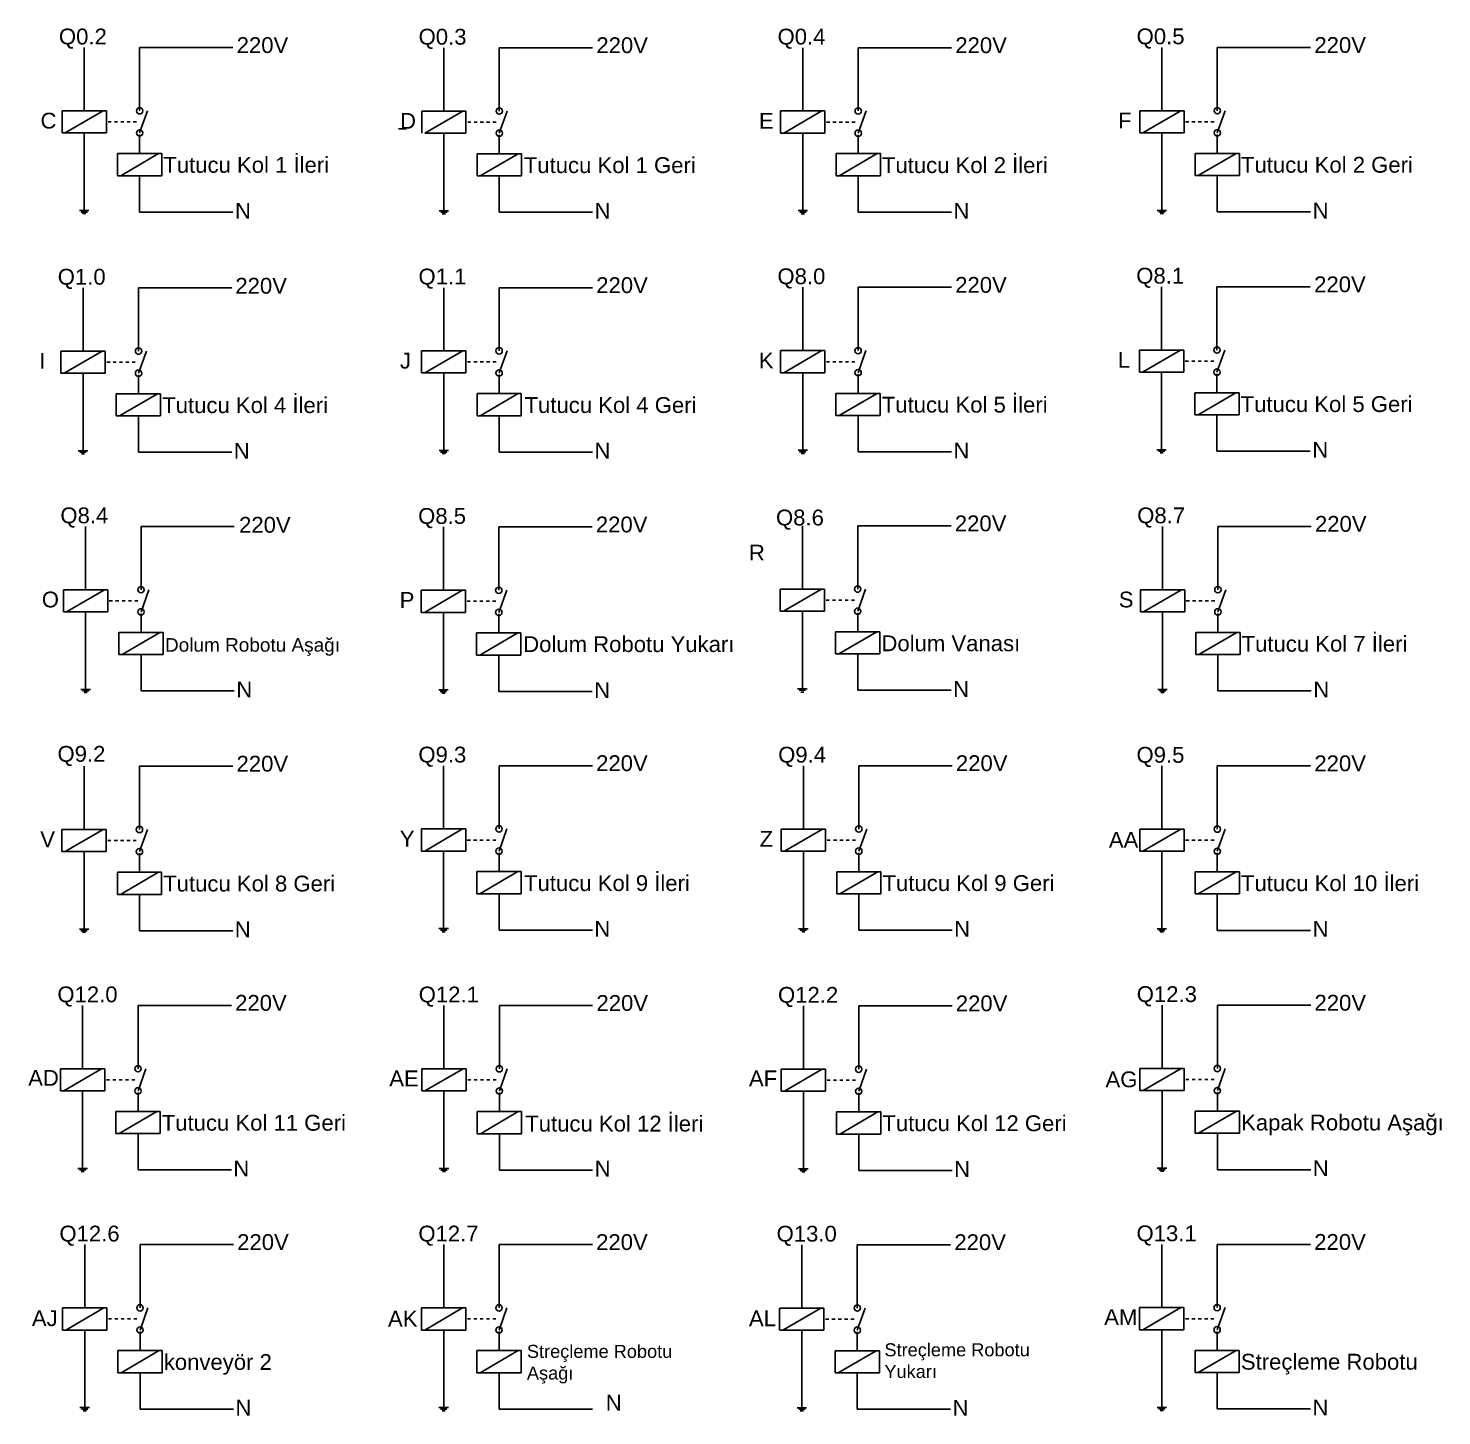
# Model space of a CAD drawing. Header units: centimetres. Extents: x 1520 to 4009, y 956 to 2116.
# Drawn here: x 2828 to 4009, y 956 to 2116 of the extents above; entities that cross this region are included whole.
import ezdxf

# ---------------------------------------------------------------- set-up
doc = ezdxf.new("R2010")
doc.units = ezdxf.units.CM
doc.styles.get("Standard").update_dxf_attribs({"font": 'arial.ttf'})

msp = doc.modelspace()

# ---------------------------------------------------------------- linework, layer by layer
for p, q in [((2874.7, 2099.4), (2874.7, 2046.6)), ((2920.9, 2046.6), (2920.9, 2099.4)), ((2920.9, 2099.4), (2998.9, 2099.4)), ((3175.1, 2099.3), (3175.1, 2046.4)), ((3221.4, 2046.4), (3221.4, 2099.3)), ((3221.4, 2099.3), (3299.4, 2099.3)), ((3475, 2099.3), (3475, 2046.5)), ((3521.3, 2046.5), (3521.3, 2099.3)), ((3521.3, 2099.3), (3599.3, 2099.3)), ((3775, 2099.5), (3775, 2046.7)), ((3821.3, 2046.7), (3821.3, 2099.5)), ((3821.3, 2099.5), (3899.3, 2099.5)), ((2856.2, 2028.1), (2856.2, 2046.6)), ((2856.2, 2046.6), (2874.7, 2046.6)), ((2890.5, 2046.6), (2858.8, 2028.1)), ((2874.7, 2046.6), (2893.2, 2046.6)), ((2874.7, 2046.6), (2890.5, 2046.6)), ((2893.2, 2046.6), (2893.2, 2028.1)), ((2920.9, 2028.1), (2927.5, 2046.6)), ((3156.6, 2027.9), (3156.6, 2046.4)), ((3156.6, 2046.4), (3175.1, 2046.4)), ((3191, 2046.4), (3159.3, 2027.9)), ((3175.1, 2046.4), (3193.6, 2046.4)), ((3175.1, 2046.4), (3191, 2046.4)), ((3193.6, 2046.4), (3193.6, 2027.9)), ((3221.4, 2027.9), (3228, 2046.4)), ((3456.5, 2027.9), (3456.5, 2046.5)), ((3456.5, 2046.5), (3475, 2046.5)), ((3490.9, 2046.5), (3459.2, 2027.9)), ((3475, 2046.5), (3493.5, 2046.5)), ((3475, 2046.5), (3490.9, 2046.5)), ((3493.5, 2046.5), (3493.5, 2027.9)), ((3521.3, 2027.9), (3527.9, 2046.5)), ((3756.5, 2028.2), (3756.5, 2046.7)), ((3756.5, 2046.7), (3775, 2046.7)), ((3790.9, 2046.7), (3759.2, 2028.2)), ((3775, 2046.7), (3793.5, 2046.7)), ((3775, 2046.7), (3790.9, 2046.7)), ((3793.5, 2046.7), (3793.5, 2028.2)), ((3821.3, 2028.2), (3827.9, 2046.7)), ((2894.5, 2037.3), (2897.1, 2037.3)), ((2899.8, 2037.3), (2902.4, 2037.3)), ((2905.1, 2037.3), (2907.7, 2037.3)), ((2910.4, 2037.3), (2913, 2037.3)), ((2915.6, 2037.3), (2918.3, 2037.3)), ((3142.5, 2031.6), (3137.2, 2031.6)), ((3143.8, 2031.6), (3142.5, 2031.6)), ((3195, 2037.1), (3197.6, 2037.1)), ((3200.3, 2037.1), (3202.9, 2037.1)), ((3205.5, 2037.1), (3208.2, 2037.1)), ((3210.8, 2037.1), (3213.5, 2037.1)), ((3216.1, 2037.1), (3218.8, 2037.1)), ((3494.9, 2037.2), (3497.5, 2037.2)), ((3500.1, 2037.2), (3502.8, 2037.2)), ((3505.4, 2037.2), (3508.1, 2037.2)), ((3510.7, 2037.2), (3513.4, 2037.2)), ((3516, 2037.2), (3518.7, 2037.2)), ((3794.8, 2037.4), (3797.5, 2037.4)), ((3800.1, 2037.4), (3802.8, 2037.4)), ((3805.4, 2037.4), (3808.1, 2037.4)), ((3810.7, 2037.4), (3813.4, 2037.4)), ((3816, 2037.4), (3818.6, 2037.4)), ((2861.5, 2028.1), (2856.2, 2028.1)), ((2858.8, 2028.1), (2874.7, 2028.1)), ((2862.8, 2028.1), (2861.5, 2028.1)), ((2893.2, 2028.1), (2862.8, 2028.1)), ((2874.7, 2028.1), (2874.7, 1963.3)), ((2920.9, 2026.7), (2920.9, 2010.9)), ((3159.3, 2027.9), (3175.1, 2027.9)), ((3193.6, 2027.9), (3163.2, 2027.9)), ((3175.1, 2027.9), (3175.1, 1963.1)), ((3221.4, 2026.6), (3221.4, 2010.7)), ((3461.8, 2027.9), (3456.5, 2027.9)), ((3459.2, 2027.9), (3475, 2027.9)), ((3463.1, 2027.9), (3461.8, 2027.9)), ((3493.5, 2027.9), (3463.1, 2027.9)), ((3475, 2027.9), (3475, 1963.2)), ((3521.3, 2026.6), (3521.3, 2010.8)), ((3761.8, 2028.2), (3756.5, 2028.2)), ((3759.2, 2028.2), (3775, 2028.2)), ((3763.1, 2028.2), (3761.8, 2028.2)), ((3793.5, 2028.2), (3763.1, 2028.2)), ((3775, 2028.2), (3775, 1963.4)), ((3821.3, 2026.8), (3821.3, 2011)), ((2902.4, 1992.4), (2902.4, 2010.9)), ((2902.4, 2010.9), (2920.9, 2010.9)), ((2936.8, 2010.9), (2905.1, 1992.4)), ((2920.9, 2010.9), (2939.4, 2010.9)), ((2920.9, 2010.9), (2936.8, 2010.9)), ((2939.4, 2010.9), (2939.4, 1992.4)), ((3202.9, 1992.2), (3202.9, 2010.7)), ((3202.9, 2010.7), (3221.4, 2010.7)), ((3237.3, 2010.7), (3205.5, 1992.2)), ((3221.4, 2010.7), (3239.9, 2010.7)), ((3221.4, 2010.7), (3237.3, 2010.7)), ((3239.9, 2010.7), (3239.9, 1992.2)), ((3502.8, 1992.3), (3502.8, 2010.8)), ((3502.8, 2010.8), (3521.3, 2010.8)), ((3537.2, 2010.8), (3505.4, 1992.3)), ((3521.3, 2010.8), (3539.8, 2010.8)), ((3521.3, 2010.8), (3537.2, 2010.8)), ((3539.8, 2010.8), (3539.8, 1992.3)), ((3802.8, 1992.5), (3802.8, 2011)), ((3802.8, 2011), (3821.3, 2011)), ((3837.1, 2011), (3805.4, 1992.5)), ((3821.3, 2011), (3839.8, 2011)), ((3821.3, 2011), (3837.1, 2011)), ((3839.8, 2011), (3839.8, 1992.5)), ((2907.7, 1992.4), (2902.4, 1992.4)), ((2905.1, 1992.4), (2920.9, 1992.4)), ((2909, 1992.4), (2907.7, 1992.4)), ((2939.4, 1992.4), (2909, 1992.4)), ((2920.9, 1992.4), (2920.9, 1962)), ((3208.2, 1992.2), (3202.9, 1992.2)), ((3205.5, 1992.2), (3221.4, 1992.2)), ((3209.5, 1992.2), (3208.2, 1992.2)), ((3239.9, 1992.2), (3209.5, 1992.2)), ((3221.4, 1992.2), (3221.4, 1961.8)), ((3508.1, 1992.3), (3502.8, 1992.3)), ((3505.4, 1992.3), (3521.3, 1992.3)), ((3509.4, 1992.3), (3508.1, 1992.3)), ((3539.8, 1992.3), (3509.4, 1992.3)), ((3521.3, 1992.3), (3521.3, 1961.9)), ((3808.1, 1992.5), (3802.8, 1992.5)), ((3805.4, 1992.5), (3821.3, 1992.5)), ((3809.4, 1992.5), (3808.1, 1992.5)), ((3839.8, 1992.5), (3809.4, 1992.5)), ((3821.3, 1992.5), (3821.3, 1962.1)), ((2870.7, 1963.3), (2878.6, 1963.3)), ((2872, 1962), (2877.3, 1962)), ((2873.3, 1960.7), (2876, 1960.7)), ((2920.9, 1962), (2998.9, 1962)), ((3171.2, 1963.1), (3179.1, 1963.1)), ((3172.5, 1961.8), (3177.8, 1961.8)), ((3173.8, 1960.5), (3176.5, 1960.5)), ((3221.4, 1961.8), (3299.4, 1961.8)), ((3471.1, 1963.2), (3479, 1963.2)), ((3472.4, 1961.9), (3477.7, 1961.9)), ((3473.7, 1960.5), (3476.4, 1960.5)), ((3521.3, 1961.9), (3599.3, 1961.9)), ((3771.1, 1963.4), (3779, 1963.4)), ((3772.4, 1962.1), (3777.7, 1962.1)), ((3773.7, 1960.8), (3776.3, 1960.8)), ((3821.3, 1962.1), (3899.3, 1962.1)), ((2873.7, 1898.7), (2873.7, 1845.8)), ((2920, 1845.8), (2920, 1898.7)), ((2920, 1898.7), (2997.9, 1898.7)), ((3175, 1898.8), (3175, 1846)), ((3221.3, 1846), (3221.3, 1898.8)), ((3221.3, 1898.8), (3299.3, 1898.8)), ((3474.9, 1899.1), (3474.9, 1846.2)), ((3521.2, 1846.2), (3521.2, 1899.1)), ((3521.2, 1899.1), (3599.2, 1899.1)), ((3774.8, 1899.5), (3774.8, 1846.7)), ((3821, 1846.7), (3821, 1899.5)), ((3821, 1899.5), (3899, 1899.5)), ((2855.2, 1827.3), (2855.2, 1845.8)), ((2855.2, 1845.8), (2873.7, 1845.8)), ((2889.6, 1845.8), (2857.8, 1827.3)), ((2873.7, 1845.8), (2892.2, 1845.8)), ((2873.7, 1845.8), (2889.6, 1845.8)), ((2892.2, 1845.8), (2892.2, 1827.3)), ((2920, 1827.3), (2926.6, 1845.8)), ((3156.5, 1827.5), (3156.5, 1846)), ((3156.5, 1846), (3175, 1846)), ((3190.9, 1846), (3159.2, 1827.5)), ((3175, 1846), (3193.5, 1846)), ((3175, 1846), (3190.9, 1846)), ((3193.5, 1846), (3193.5, 1827.5)), ((3221.3, 1827.5), (3227.9, 1846)), ((3456.4, 1827.7), (3456.4, 1846.2)), ((3456.4, 1846.2), (3474.9, 1846.2)), ((3490.8, 1846.2), (3459.1, 1827.7)), ((3474.9, 1846.2), (3493.4, 1846.2)), ((3474.9, 1846.2), (3490.8, 1846.2)), ((3493.4, 1846.2), (3493.4, 1827.7)), ((3521.2, 1827.7), (3527.8, 1846.2)), ((3756.3, 1828.2), (3756.3, 1846.7)), ((3756.3, 1846.7), (3774.8, 1846.7)), ((3790.6, 1846.7), (3758.9, 1828.2)), ((3774.8, 1846.7), (3793.3, 1846.7)), ((3774.8, 1846.7), (3790.6, 1846.7)), ((3793.3, 1846.7), (3793.3, 1828.2)), ((3821, 1828.2), (3827.6, 1846.7)), ((2893.5, 1836.5), (2896.2, 1836.5)), ((2898.8, 1836.5), (2901.4, 1836.5)), ((2904.1, 1836.5), (2906.7, 1836.5)), ((2909.4, 1836.5), (2912, 1836.5)), ((2914.7, 1836.5), (2917.3, 1836.5)), ((3194.9, 1836.7), (3197.5, 1836.7)), ((3200.2, 1836.7), (3202.8, 1836.7)), ((3205.4, 1836.7), (3208.1, 1836.7)), ((3210.7, 1836.7), (3213.4, 1836.7)), ((3216, 1836.7), (3218.7, 1836.7)), ((3494.8, 1836.9), (3497.4, 1836.9)), ((3500, 1836.9), (3502.7, 1836.9)), ((3505.3, 1836.9), (3508, 1836.9)), ((3510.6, 1836.9), (3513.3, 1836.9)), ((3515.9, 1836.9), (3518.5, 1836.9)), ((3794.6, 1837.4), (3797.2, 1837.4)), ((3799.9, 1837.4), (3802.5, 1837.4)), ((3805.2, 1837.4), (3807.8, 1837.4)), ((3810.5, 1837.4), (3813.1, 1837.4)), ((3815.8, 1837.4), (3818.4, 1837.4)), ((2860.5, 1827.3), (2855.2, 1827.3)), ((2857.8, 1827.3), (2873.7, 1827.3)), ((2861.8, 1827.3), (2860.5, 1827.3)), ((2892.2, 1827.3), (2861.8, 1827.3)), ((2873.7, 1827.3), (2873.7, 1762.5)), ((2920, 1826), (2920, 1810.1)), ((3161.8, 1827.5), (3156.5, 1827.5)), ((3159.2, 1827.5), (3175, 1827.5)), ((3163.1, 1827.5), (3161.8, 1827.5)), ((3193.5, 1827.5), (3163.1, 1827.5)), ((3175, 1827.5), (3175, 1762.7)), ((3221.3, 1826.2), (3221.3, 1810.3)), ((3461.7, 1827.7), (3456.4, 1827.7)), ((3459.1, 1827.7), (3474.9, 1827.7)), ((3463, 1827.7), (3461.7, 1827.7)), ((3493.4, 1827.7), (3463, 1827.7)), ((3474.9, 1827.7), (3474.9, 1762.9)), ((3521.2, 1826.4), (3521.2, 1810.5)), ((3761.6, 1828.2), (3756.3, 1828.2)), ((3758.9, 1828.2), (3774.8, 1828.2)), ((3762.9, 1828.2), (3761.6, 1828.2)), ((3793.3, 1828.2), (3762.9, 1828.2)), ((3774.8, 1828.2), (3774.8, 1763.4)), ((3821, 1826.9), (3821, 1811)), ((2901.4, 1791.6), (2901.4, 1810.1)), ((2901.4, 1810.1), (2920, 1810.1)), ((2935.8, 1810.1), (2904.1, 1791.6)), ((2920, 1810.1), (2938.5, 1810.1)), ((2920, 1810.1), (2935.8, 1810.1)), ((2938.5, 1810.1), (2938.5, 1791.6)), ((3202.8, 1791.8), (3202.8, 1810.3)), ((3202.8, 1810.3), (3221.3, 1810.3)), ((3237.2, 1810.3), (3205.4, 1791.8)), ((3221.3, 1810.3), (3239.8, 1810.3)), ((3221.3, 1810.3), (3237.2, 1810.3)), ((3239.8, 1810.3), (3239.8, 1791.8)), ((3502.7, 1792), (3502.7, 1810.5)), ((3502.7, 1810.5), (3521.2, 1810.5)), ((3537.1, 1810.5), (3505.3, 1792)), ((3521.2, 1810.5), (3539.7, 1810.5)), ((3521.2, 1810.5), (3537.1, 1810.5)), ((3539.7, 1810.5), (3539.7, 1792)), ((3802.5, 1792.5), (3802.5, 1811)), ((3802.5, 1811), (3821, 1811)), ((3836.9, 1811), (3805.2, 1792.5)), ((3821, 1811), (3839.5, 1811)), ((3821, 1811), (3836.9, 1811)), ((3839.5, 1811), (3839.5, 1792.5)), ((2906.7, 1791.6), (2901.4, 1791.6)), ((2904.1, 1791.6), (2920, 1791.6)), ((2908.1, 1791.6), (2906.7, 1791.6)), ((2938.5, 1791.6), (2908.1, 1791.6)), ((2920, 1791.6), (2920, 1761.2)), ((3208.1, 1791.8), (3202.8, 1791.8)), ((3205.4, 1791.8), (3221.3, 1791.8)), ((3209.4, 1791.8), (3208.1, 1791.8)), ((3239.8, 1791.8), (3209.4, 1791.8)), ((3221.3, 1791.8), (3221.3, 1761.4)), ((3508, 1792), (3502.7, 1792)), ((3505.3, 1792), (3521.2, 1792)), ((3509.3, 1792), (3508, 1792)), ((3539.7, 1792), (3509.3, 1792)), ((3521.2, 1792), (3521.2, 1761.6)), ((3807.8, 1792.5), (3802.5, 1792.5)), ((3805.2, 1792.5), (3821, 1792.5)), ((3809.1, 1792.5), (3807.8, 1792.5)), ((3839.5, 1792.5), (3809.1, 1792.5)), ((3821, 1792.5), (3821, 1762.1)), ((2869.7, 1762.5), (2877.7, 1762.5)), ((2871.1, 1761.2), (2876.3, 1761.2)), ((2872.4, 1759.9), (2875, 1759.9)), ((2920, 1761.2), (2997.9, 1761.2)), ((3171.1, 1762.7), (3179, 1762.7)), ((3172.4, 1761.4), (3177.7, 1761.4)), ((3173.7, 1760.1), (3176.4, 1760.1)), ((3221.3, 1761.4), (3299.3, 1761.4)), ((3471, 1762.9), (3478.9, 1762.9)), ((3472.3, 1761.6), (3477.6, 1761.6)), ((3473.6, 1760.3), (3476.3, 1760.3)), ((3521.2, 1761.6), (3599.2, 1761.6)), ((3770.8, 1763.4), (3778.7, 1763.4)), ((3772.1, 1762.1), (3777.4, 1762.1)), ((3773.5, 1760.8), (3776.1, 1760.8)), ((3821, 1762.1), (3899, 1762.1)), ((2875.8, 1699.3), (2875.8, 1646.4)), ((2922.1, 1646.4), (2922.1, 1699.3)), ((2922.1, 1699.3), (3000, 1699.3)), ((3174.8, 1698.8), (3174.8, 1645.9)), ((3221, 1645.9), (3221, 1698.8)), ((3221, 1698.8), (3299, 1698.8)), ((3474.7, 1699.7), (3474.7, 1646.9)), ((3520.9, 1646.9), (3520.9, 1699.7)), ((3520.9, 1699.7), (3598.9, 1699.7)), ((3775.6, 1699.3), (3775.6, 1646.4)), ((3821.8, 1646.4), (3821.8, 1699.3)), ((3821.8, 1699.3), (3899.8, 1699.3)), ((2857.3, 1627.9), (2857.3, 1646.4)), ((2857.3, 1646.4), (2875.8, 1646.4)), ((2891.7, 1646.4), (2859.9, 1627.9)), ((2875.8, 1646.4), (2894.3, 1646.4)), ((2875.8, 1646.4), (2891.7, 1646.4)), ((2894.3, 1646.4), (2894.3, 1627.9)), ((2922.1, 1627.9), (2928.7, 1646.4)), ((3156.2, 1627.4), (3156.2, 1645.9)), ((3156.2, 1645.9), (3174.8, 1645.9)), ((3190.6, 1645.9), (3158.9, 1627.4)), ((3174.8, 1645.9), (3193.3, 1645.9)), ((3174.8, 1645.9), (3190.6, 1645.9)), ((3193.3, 1645.9), (3193.3, 1627.4)), ((3221, 1627.4), (3227.6, 1645.9)), ((3456.1, 1628.4), (3456.1, 1646.9)), ((3456.1, 1646.9), (3474.7, 1646.9)), ((3490.5, 1646.9), (3458.8, 1628.4)), ((3474.7, 1646.9), (3493.2, 1646.9)), ((3474.7, 1646.9), (3490.5, 1646.9)), ((3493.2, 1646.9), (3493.2, 1628.4)), ((3520.9, 1628.4), (3527.5, 1646.9)), ((3757.1, 1627.9), (3757.1, 1646.4)), ((3757.1, 1646.4), (3775.6, 1646.4)), ((3791.4, 1646.4), (3759.7, 1627.9)), ((3775.6, 1646.4), (3794.1, 1646.4)), ((3775.6, 1646.4), (3791.4, 1646.4)), ((3794.1, 1646.4), (3794.1, 1627.9)), ((3821.8, 1627.9), (3828.4, 1646.4)), ((2895.6, 1637.2), (2898.3, 1637.2)), ((2900.9, 1637.2), (2903.6, 1637.2)), ((2906.2, 1637.2), (2908.8, 1637.2)), ((2911.5, 1637.2), (2914.1, 1637.2)), ((2916.8, 1637.2), (2919.4, 1637.2)), ((3194.6, 1636.7), (3197.2, 1636.7)), ((3199.9, 1636.7), (3202.5, 1636.7)), ((3205.1, 1636.7), (3207.8, 1636.7)), ((3210.4, 1636.7), (3213.1, 1636.7)), ((3215.7, 1636.7), (3218.4, 1636.7)), ((3494.5, 1637.6), (3497.1, 1637.6)), ((3499.8, 1637.6), (3502.4, 1637.6)), ((3505.1, 1637.6), (3507.7, 1637.6)), ((3510.3, 1637.6), (3513, 1637.6)), ((3515.6, 1637.6), (3518.3, 1637.6)), ((3795.4, 1637.2), (3798, 1637.2)), ((3800.7, 1637.2), (3803.3, 1637.2)), ((3806, 1637.2), (3808.6, 1637.2)), ((3811.2, 1637.2), (3813.9, 1637.2)), ((3816.5, 1637.2), (3819.2, 1637.2)), ((2862.6, 1627.9), (2857.3, 1627.9)), ((2859.9, 1627.9), (2875.8, 1627.9)), ((2863.9, 1627.9), (2862.6, 1627.9)), ((2894.3, 1627.9), (2863.9, 1627.9)), ((2875.8, 1627.9), (2875.8, 1563.1)), ((2922.1, 1626.6), (2922.1, 1610.7)), ((3161.5, 1627.4), (3156.2, 1627.4)), ((3158.9, 1627.4), (3174.8, 1627.4)), ((3162.9, 1627.4), (3161.5, 1627.4)), ((3193.3, 1627.4), (3162.9, 1627.4)), ((3174.8, 1627.4), (3174.8, 1562.7)), ((3221, 1626.1), (3221, 1610.3)), ((3461.4, 1628.4), (3456.1, 1628.4)), ((3458.8, 1628.4), (3474.7, 1628.4)), ((3462.8, 1628.4), (3461.4, 1628.4)), ((3493.2, 1628.4), (3462.8, 1628.4)), ((3474.7, 1628.4), (3474.7, 1563.6)), ((3520.9, 1627), (3520.9, 1611.2)), ((3762.3, 1627.9), (3757.1, 1627.9)), ((3759.7, 1627.9), (3775.6, 1627.9)), ((3763.7, 1627.9), (3762.3, 1627.9)), ((3794.1, 1627.9), (3763.7, 1627.9)), ((3775.6, 1627.9), (3775.6, 1563.1)), ((3821.8, 1626.6), (3821.8, 1610.7)), ((2903.6, 1592.2), (2903.6, 1610.7)), ((2903.6, 1610.7), (2922.1, 1610.7)), ((2937.9, 1610.7), (2906.2, 1592.2)), ((2922.1, 1610.7), (2940.6, 1610.7)), ((2922.1, 1610.7), (2937.9, 1610.7)), ((2940.6, 1610.7), (2940.6, 1592.2)), ((3202.5, 1591.8), (3202.5, 1610.3)), ((3202.5, 1610.3), (3221, 1610.3)), ((3236.9, 1610.3), (3205.1, 1591.8)), ((3221, 1610.3), (3239.5, 1610.3)), ((3221, 1610.3), (3236.9, 1610.3)), ((3239.5, 1610.3), (3239.5, 1591.8)), ((3502.4, 1592.7), (3502.4, 1611.2)), ((3502.4, 1611.2), (3520.9, 1611.2)), ((3536.8, 1611.2), (3505.1, 1592.7)), ((3520.9, 1611.2), (3539.4, 1611.2)), ((3520.9, 1611.2), (3536.8, 1611.2)), ((3539.4, 1611.2), (3539.4, 1592.7)), ((3803.3, 1592.2), (3803.3, 1610.7)), ((3803.3, 1610.7), (3821.8, 1610.7)), ((3837.7, 1610.7), (3806, 1592.2)), ((3821.8, 1610.7), (3840.3, 1610.7)), ((3821.8, 1610.7), (3837.7, 1610.7)), ((3840.3, 1610.7), (3840.3, 1592.2)), ((2908.8, 1592.2), (2903.6, 1592.2)), ((2906.2, 1592.2), (2922.1, 1592.2)), ((2910.2, 1592.2), (2908.8, 1592.2)), ((2940.6, 1592.2), (2910.2, 1592.2)), ((2922.1, 1592.2), (2922.1, 1561.8)), ((3207.8, 1591.8), (3202.5, 1591.8)), ((3205.1, 1591.8), (3221, 1591.8)), ((3209.1, 1591.8), (3207.8, 1591.8)), ((3239.5, 1591.8), (3209.1, 1591.8)), ((3221, 1591.8), (3221, 1561.4)), ((3507.7, 1592.7), (3502.4, 1592.7)), ((3505.1, 1592.7), (3520.9, 1592.7)), ((3509, 1592.7), (3507.7, 1592.7)), ((3539.4, 1592.7), (3509, 1592.7)), ((3520.9, 1592.7), (3520.9, 1562.3)), ((3808.6, 1592.2), (3803.3, 1592.2)), ((3806, 1592.2), (3821.8, 1592.2)), ((3809.9, 1592.2), (3808.6, 1592.2)), ((3840.3, 1592.2), (3809.9, 1592.2)), ((3821.8, 1592.2), (3821.8, 1561.8)), ((2871.8, 1563.1), (2879.8, 1563.1)), ((2873.2, 1561.8), (2878.4, 1561.8)), ((2874.5, 1560.5), (2877.1, 1560.5)), ((2922.1, 1561.8), (3000, 1561.8)), ((3170.8, 1562.7), (3178.7, 1562.7)), ((3172.1, 1561.4), (3177.4, 1561.4)), ((3173.4, 1560), (3176.1, 1560)), ((3221, 1561.4), (3299, 1561.4)), ((3470.7, 1563.6), (3478.6, 1563.6)), ((3472, 1562.3), (3477.3, 1562.3)), ((3473.3, 1560.9), (3476, 1560.9)), ((3520.9, 1562.3), (3598.9, 1562.3)), ((3771.6, 1563.1), (3779.5, 1563.1)), ((3772.9, 1561.8), (3778.2, 1561.8)), ((3774.2, 1560.5), (3776.9, 1560.5)), ((3821.8, 1561.8), (3899.8, 1561.8)), ((2874.5, 1498.9), (2874.5, 1446)), ((2920.8, 1446), (2920.8, 1498.9)), ((2920.8, 1498.9), (2998.8, 1498.9)), ((3174.9, 1499.3), (3174.9, 1446.5)), ((3221.2, 1446.5), (3221.2, 1499.3)), ((3221.2, 1499.3), (3299.2, 1499.3)), ((3475.5, 1499.3), (3475.5, 1446.4)), ((3521.8, 1446.4), (3521.8, 1499.3)), ((3521.8, 1499.3), (3599.8, 1499.3)), ((3775, 1499.2), (3775, 1446.3)), ((3821.3, 1446.3), (3821.3, 1499.2)), ((3821.3, 1499.2), (3899.2, 1499.2)), ((2856, 1427.5), (2856, 1446)), ((2856, 1446), (2874.5, 1446)), ((2890.4, 1446), (2858.7, 1427.5)), ((2874.5, 1446), (2893, 1446)), ((2874.5, 1446), (2890.4, 1446)), ((2893, 1446), (2893, 1427.5)), ((2920.8, 1427.5), (2927.4, 1446)), ((3156.4, 1427.9), (3156.4, 1446.5)), ((3156.4, 1446.5), (3174.9, 1446.5)), ((3190.8, 1446.5), (3159.1, 1427.9)), ((3174.9, 1446.5), (3193.4, 1446.5)), ((3174.9, 1446.5), (3190.8, 1446.5)), ((3193.4, 1446.5), (3193.4, 1427.9)), ((3221.2, 1427.9), (3227.8, 1446.5)), ((3457, 1427.9), (3457, 1446.4)), ((3457, 1446.4), (3475.5, 1446.4)), ((3491.4, 1446.4), (3459.7, 1427.9)), ((3475.5, 1446.4), (3494, 1446.4)), ((3475.5, 1446.4), (3491.4, 1446.4)), ((3494, 1446.4), (3494, 1427.9)), ((3521.8, 1427.9), (3528.4, 1446.4)), ((3756.5, 1427.8), (3756.5, 1446.3)), ((3756.5, 1446.3), (3775, 1446.3)), ((3790.9, 1446.3), (3759.1, 1427.8)), ((3775, 1446.3), (3793.5, 1446.3)), ((3775, 1446.3), (3790.9, 1446.3)), ((3793.5, 1446.3), (3793.5, 1427.8)), ((3821.3, 1427.8), (3827.9, 1446.3)), ((2894.4, 1436.8), (2897, 1436.8)), ((2899.6, 1436.8), (2902.3, 1436.8)), ((2904.9, 1436.8), (2907.6, 1436.8)), ((2910.2, 1436.8), (2912.9, 1436.8)), ((2915.5, 1436.8), (2918.1, 1436.8)), ((3194.7, 1437.2), (3197.4, 1437.2)), ((3200, 1437.2), (3202.7, 1437.2)), ((3205.3, 1437.2), (3208, 1437.2)), ((3210.6, 1437.2), (3213.2, 1437.2)), ((3215.9, 1437.2), (3218.5, 1437.2)), ((3495.3, 1437.2), (3498, 1437.2)), ((3500.6, 1437.2), (3503.3, 1437.2)), ((3505.9, 1437.2), (3508.6, 1437.2)), ((3511.2, 1437.2), (3513.8, 1437.2)), ((3516.5, 1437.2), (3519.1, 1437.2)), ((3794.8, 1437), (3797.5, 1437)), ((3800.1, 1437), (3802.8, 1437)), ((3805.4, 1437), (3808, 1437)), ((3810.7, 1437), (3813.3, 1437)), ((3816, 1437), (3818.6, 1437)), ((2861.3, 1427.5), (2856, 1427.5)), ((2858.7, 1427.5), (2874.5, 1427.5)), ((2862.6, 1427.5), (2861.3, 1427.5)), ((2893, 1427.5), (2862.6, 1427.5)), ((2874.5, 1427.5), (2874.5, 1362.7)), ((2920.8, 1426.2), (2920.8, 1410.3)), ((3161.7, 1427.9), (3156.4, 1427.9)), ((3159.1, 1427.9), (3174.9, 1427.9)), ((3163, 1427.9), (3161.7, 1427.9)), ((3193.4, 1427.9), (3163, 1427.9)), ((3174.9, 1427.9), (3174.9, 1363.2)), ((3221.2, 1426.6), (3221.2, 1410.8)), ((3462.3, 1427.9), (3457, 1427.9)), ((3459.7, 1427.9), (3475.5, 1427.9)), ((3463.6, 1427.9), (3462.3, 1427.9)), ((3494, 1427.9), (3463.6, 1427.9)), ((3475.5, 1427.9), (3475.5, 1363.1)), ((3521.8, 1426.6), (3521.8, 1410.7)), ((3761.8, 1427.8), (3756.5, 1427.8)), ((3759.1, 1427.8), (3775, 1427.8)), ((3763.1, 1427.8), (3761.8, 1427.8)), ((3793.5, 1427.8), (3763.1, 1427.8)), ((3775, 1427.8), (3775, 1363)), ((3821.3, 1426.5), (3821.3, 1410.6)), ((2902.3, 1391.8), (2902.3, 1410.3)), ((2902.3, 1410.3), (2920.8, 1410.3)), ((2936.6, 1410.3), (2904.9, 1391.8)), ((2920.8, 1410.3), (2939.3, 1410.3)), ((2920.8, 1410.3), (2936.6, 1410.3)), ((2939.3, 1410.3), (2939.3, 1391.8)), ((3202.7, 1392.3), (3202.7, 1410.8)), ((3202.7, 1410.8), (3221.2, 1410.8)), ((3237, 1410.8), (3205.3, 1392.3)), ((3221.2, 1410.8), (3239.7, 1410.8)), ((3221.2, 1410.8), (3237, 1410.8)), ((3239.7, 1410.8), (3239.7, 1392.3)), ((3503.3, 1392.2), (3503.3, 1410.7)), ((3503.3, 1410.7), (3521.8, 1410.7)), ((3537.6, 1410.7), (3505.9, 1392.2)), ((3521.8, 1410.7), (3540.3, 1410.7)), ((3521.8, 1410.7), (3537.6, 1410.7)), ((3540.3, 1410.7), (3540.3, 1392.2)), ((3802.8, 1392.1), (3802.8, 1410.6)), ((3802.8, 1410.6), (3821.3, 1410.6)), ((3837.1, 1410.6), (3805.4, 1392.1)), ((3821.3, 1410.6), (3839.8, 1410.6)), ((3821.3, 1410.6), (3837.1, 1410.6)), ((3839.8, 1410.6), (3839.8, 1392.1)), ((2907.6, 1391.8), (2902.3, 1391.8)), ((2904.9, 1391.8), (2920.8, 1391.8)), ((2908.9, 1391.8), (2907.6, 1391.8)), ((2939.3, 1391.8), (2908.9, 1391.8)), ((2920.8, 1391.8), (2920.8, 1361.4)), ((3208, 1392.3), (3202.7, 1392.3)), ((3205.3, 1392.3), (3221.2, 1392.3)), ((3209.3, 1392.3), (3208, 1392.3)), ((3239.7, 1392.3), (3209.3, 1392.3)), ((3221.2, 1392.3), (3221.2, 1361.9)), ((3508.6, 1392.2), (3503.3, 1392.2)), ((3505.9, 1392.2), (3521.8, 1392.2)), ((3509.9, 1392.2), (3508.6, 1392.2)), ((3540.3, 1392.2), (3509.9, 1392.2)), ((3521.8, 1392.2), (3521.8, 1361.8)), ((3808, 1392.1), (3802.8, 1392.1)), ((3805.4, 1392.1), (3821.3, 1392.1)), ((3809.4, 1392.1), (3808, 1392.1)), ((3839.8, 1392.1), (3809.4, 1392.1)), ((3821.3, 1392.1), (3821.3, 1361.7)), ((2870.6, 1362.7), (2878.5, 1362.7)), ((2871.9, 1361.4), (2877.2, 1361.4)), ((2873.2, 1360.1), (2875.8, 1360.1)), ((2920.8, 1361.4), (2998.8, 1361.4)), ((3171, 1363.2), (3178.9, 1363.2)), ((3172.3, 1361.9), (3177.6, 1361.9)), ((3173.6, 1360.5), (3176.2, 1360.5)), ((3221.2, 1361.9), (3299.2, 1361.9)), ((3471.5, 1363.1), (3479.5, 1363.1)), ((3472.9, 1361.8), (3478.2, 1361.8)), ((3474.2, 1360.5), (3476.8, 1360.5)), ((3521.8, 1361.8), (3599.8, 1361.8)), ((3771, 1363), (3779, 1363)), ((3772.4, 1361.7), (3777.6, 1361.7)), ((3773.7, 1360.4), (3776.3, 1360.4)), ((3821.3, 1361.7), (3899.2, 1361.7)), ((3775.2, 1299.1), (3775.2, 1246.3)), ((3821.4, 1246.3), (3821.4, 1299.1)), ((3821.4, 1299.1), (3899.4, 1299.1)), ((2873.3, 1299), (2873.3, 1246.1)), ((2919.6, 1246.1), (2919.6, 1299)), ((2919.6, 1299), (2997.6, 1299)), ((3175.2, 1298.9), (3175.2, 1246)), ((3221.5, 1246), (3221.5, 1298.9)), ((3221.5, 1298.9), (3299.4, 1298.9)), ((3475.5, 1298.6), (3475.5, 1245.7)), ((3521.7, 1245.7), (3521.7, 1298.6)), ((3521.7, 1298.6), (3599.7, 1298.6)), ((2854.8, 1227.6), (2854.8, 1246.1)), ((2854.8, 1246.1), (2873.3, 1246.1)), ((2889.2, 1246.1), (2857.5, 1227.6)), ((2873.3, 1246.1), (2891.8, 1246.1)), ((2873.3, 1246.1), (2889.2, 1246.1)), ((2891.8, 1246.1), (2891.8, 1227.6)), ((2919.6, 1227.6), (2926.2, 1246.1)), ((3156.7, 1227.5), (3156.7, 1246)), ((3156.7, 1246), (3175.2, 1246)), ((3191.1, 1246), (3159.3, 1227.5)), ((3175.2, 1246), (3193.7, 1246)), ((3175.2, 1246), (3191.1, 1246)), ((3193.7, 1246), (3193.7, 1227.5)), ((3221.5, 1227.5), (3228.1, 1246)), ((3457, 1227.2), (3457, 1245.7)), ((3457, 1245.7), (3475.5, 1245.7)), ((3491.3, 1245.7), (3459.6, 1227.2)), ((3475.5, 1245.7), (3494, 1245.7)), ((3475.5, 1245.7), (3491.3, 1245.7)), ((3494, 1245.7), (3494, 1227.2)), ((3521.7, 1227.2), (3528.3, 1245.7)), ((3756.7, 1227.8), (3756.7, 1246.3)), ((3756.7, 1246.3), (3775.2, 1246.3)), ((3791, 1246.3), (3759.3, 1227.8)), ((3775.2, 1246.3), (3793.7, 1246.3)), ((3775.2, 1246.3), (3791, 1246.3)), ((3793.7, 1246.3), (3793.7, 1227.8)), ((3821.4, 1227.8), (3828, 1246.3)), ((2893.2, 1236.8), (2895.8, 1236.8)), ((2898.4, 1236.8), (2901.1, 1236.8)), ((2903.7, 1236.8), (2906.4, 1236.8)), ((2909, 1236.8), (2911.7, 1236.8)), ((2914.3, 1236.8), (2916.9, 1236.8)), ((3195, 1236.8), (3197.7, 1236.8)), ((3200.3, 1236.8), (3203, 1236.8)), ((3205.6, 1236.8), (3208.2, 1236.8)), ((3210.9, 1236.8), (3213.5, 1236.8)), ((3216.2, 1236.8), (3218.8, 1236.8)), ((3495.3, 1236.5), (3497.9, 1236.5)), ((3500.6, 1236.5), (3503.2, 1236.5)), ((3505.9, 1236.5), (3508.5, 1236.5)), ((3511.2, 1236.5), (3513.8, 1236.5)), ((3516.4, 1236.5), (3519.1, 1236.5)), ((3795, 1237), (3797.6, 1237)), ((3800.3, 1237), (3802.9, 1237)), ((3805.6, 1237), (3808.2, 1237)), ((3810.9, 1237), (3813.5, 1237)), ((3816.1, 1237), (3818.8, 1237)), ((2860.1, 1227.6), (2854.8, 1227.6)), ((2857.5, 1227.6), (2873.3, 1227.6)), ((2861.4, 1227.6), (2860.1, 1227.6)), ((2891.8, 1227.6), (2861.4, 1227.6)), ((2873.3, 1227.6), (2873.3, 1162.8)), ((2919.6, 1226.3), (2919.6, 1210.4)), ((3162, 1227.5), (3156.7, 1227.5)), ((3159.3, 1227.5), (3175.2, 1227.5)), ((3163.3, 1227.5), (3162, 1227.5)), ((3193.7, 1227.5), (3163.3, 1227.5)), ((3175.2, 1227.5), (3175.2, 1162.7)), ((3221.5, 1226.2), (3221.5, 1210.3)), ((3462.3, 1227.2), (3457, 1227.2)), ((3459.6, 1227.2), (3475.5, 1227.2)), ((3463.6, 1227.2), (3462.3, 1227.2)), ((3494, 1227.2), (3463.6, 1227.2)), ((3475.5, 1227.2), (3475.5, 1162.5)), ((3521.7, 1225.9), (3521.7, 1210)), ((3762, 1227.8), (3756.7, 1227.8)), ((3759.3, 1227.8), (3775.2, 1227.8)), ((3763.3, 1227.8), (3762, 1227.8)), ((3793.7, 1227.8), (3763.3, 1227.8)), ((3775.2, 1227.8), (3775.2, 1163)), ((3821.4, 1226.4), (3821.4, 1210.6)), ((2901.1, 1191.9), (2901.1, 1210.4)), ((2901.1, 1210.4), (2919.6, 1210.4)), ((2935.4, 1210.4), (2903.7, 1191.9)), ((2919.6, 1210.4), (2938.1, 1210.4)), ((2919.6, 1210.4), (2935.4, 1210.4)), ((2938.1, 1210.4), (2938.1, 1191.9)), ((3203, 1191.8), (3203, 1210.3)), ((3203, 1210.3), (3221.5, 1210.3)), ((3237.3, 1210.3), (3205.6, 1191.8)), ((3221.5, 1210.3), (3240, 1210.3)), ((3221.5, 1210.3), (3237.3, 1210.3)), ((3240, 1210.3), (3240, 1191.8)), ((3503.2, 1191.5), (3503.2, 1210)), ((3503.2, 1210), (3521.7, 1210)), ((3537.6, 1210), (3505.9, 1191.5)), ((3521.7, 1210), (3540.2, 1210)), ((3521.7, 1210), (3537.6, 1210)), ((3540.2, 1210), (3540.2, 1191.5)), ((3802.9, 1192.1), (3802.9, 1210.6)), ((3802.9, 1210.6), (3821.4, 1210.6)), ((3837.3, 1210.6), (3805.6, 1192.1)), ((3821.4, 1210.6), (3839.9, 1210.6)), ((3821.4, 1210.6), (3837.3, 1210.6)), ((3839.9, 1210.6), (3839.9, 1192.1)), ((2906.4, 1191.9), (2901.1, 1191.9)), ((2903.7, 1191.9), (2919.6, 1191.9)), ((2907.7, 1191.9), (2906.4, 1191.9)), ((2938.1, 1191.9), (2907.7, 1191.9)), ((2919.6, 1191.9), (2919.6, 1161.5)), ((3208.2, 1191.8), (3203, 1191.8)), ((3205.6, 1191.8), (3221.5, 1191.8)), ((3209.6, 1191.8), (3208.2, 1191.8)), ((3240, 1191.8), (3209.6, 1191.8)), ((3221.5, 1191.8), (3221.5, 1161.4)), ((3508.5, 1191.5), (3503.2, 1191.5)), ((3505.9, 1191.5), (3521.7, 1191.5)), ((3509.8, 1191.5), (3508.5, 1191.5)), ((3540.2, 1191.5), (3509.8, 1191.5)), ((3521.7, 1191.5), (3521.7, 1161.1)), ((3808.2, 1192.1), (3802.9, 1192.1)), ((3805.6, 1192.1), (3821.4, 1192.1)), ((3809.5, 1192.1), (3808.2, 1192.1)), ((3839.9, 1192.1), (3809.5, 1192.1)), ((3821.4, 1192.1), (3821.4, 1161.7)), ((2869.4, 1162.8), (2877.3, 1162.8)), ((2870.7, 1161.5), (2876, 1161.5)), ((2872, 1160.2), (2874.6, 1160.2)), ((2919.6, 1161.5), (2997.6, 1161.5)), ((3171.2, 1162.7), (3179.2, 1162.7)), ((3172.6, 1161.4), (3177.8, 1161.4)), ((3173.9, 1160.1), (3176.5, 1160.1)), ((3221.5, 1161.4), (3299.4, 1161.4)), ((3471.5, 1162.5), (3479.4, 1162.5)), ((3472.8, 1161.1), (3478.1, 1161.1)), ((3474.1, 1159.8), (3476.8, 1159.8)), ((3521.7, 1161.1), (3599.7, 1161.1)), ((3771.2, 1163), (3779.1, 1163)), ((3772.5, 1161.7), (3777.8, 1161.7)), ((3773.9, 1160.4), (3776.5, 1160.4)), ((3821.4, 1161.7), (3899.4, 1161.7)), ((2875.1, 1099.1), (2875.1, 1046.2)), ((2921.3, 1046.2), (2921.3, 1099.1)), ((2921.3, 1099.1), (2999.3, 1099.1)), ((3175, 1099.1), (3175, 1046.2)), ((3221.2, 1046.2), (3221.2, 1099.1)), ((3221.2, 1099.1), (3299.2, 1099.1)), ((3474.2, 1099), (3474.2, 1046.1)), ((3520.5, 1046.1), (3520.5, 1099)), ((3520.5, 1099), (3598.5, 1099)), ((3774.9, 1099.2), (3774.9, 1046.4)), ((3821.2, 1046.4), (3821.2, 1099.2)), ((3821.2, 1099.2), (3899.2, 1099.2)), ((2856.5, 1027.7), (2856.5, 1046.2)), ((2856.5, 1046.2), (2875.1, 1046.2)), ((2890.9, 1046.2), (2859.2, 1027.7)), ((2875.1, 1046.2), (2893.6, 1046.2)), ((2875.1, 1046.2), (2890.9, 1046.2)), ((2893.6, 1046.2), (2893.6, 1027.7)), ((2921.3, 1027.7), (2927.9, 1046.2)), ((3156.4, 1027.7), (3156.4, 1046.2)), ((3156.4, 1046.2), (3175, 1046.2)), ((3190.8, 1046.2), (3159.1, 1027.7)), ((3175, 1046.2), (3193.5, 1046.2)), ((3175, 1046.2), (3190.8, 1046.2)), ((3193.5, 1046.2), (3193.5, 1027.7)), ((3221.2, 1027.7), (3227.8, 1046.2)), ((3455.6, 1027.6), (3455.6, 1046.1)), ((3455.7, 1046.1), (3474.2, 1046.1)), ((3490.1, 1046.1), (3458.4, 1027.6)), ((3474.2, 1046.1), (3492.7, 1046.1)), ((3474.2, 1046.1), (3490.1, 1046.1)), ((3492.7, 1046.1), (3492.7, 1027.6)), ((3520.5, 1027.6), (3527.1, 1046.1)), ((3756.4, 1027.9), (3756.4, 1046.4)), ((3756.4, 1046.4), (3774.9, 1046.4)), ((3790.8, 1046.4), (3759.1, 1027.9)), ((3774.9, 1046.4), (3793.4, 1046.4)), ((3774.9, 1046.4), (3790.8, 1046.4)), ((3793.4, 1046.4), (3793.4, 1027.9)), ((3821.2, 1027.9), (3827.8, 1046.4)), ((2861.8, 1027.7), (2856.5, 1027.7)), ((2859.2, 1027.7), (2875.1, 1027.7)), ((2863.2, 1027.7), (2861.8, 1027.7)), ((2893.6, 1027.7), (2863.2, 1027.7)), ((2875.1, 1027.7), (2875.1, 963)), ((2894.9, 1037), (2897.5, 1037)), ((2900.2, 1037), (2902.8, 1037)), ((2905.5, 1037), (2908.1, 1037)), ((2910.7, 1037), (2913.4, 1037)), ((2916, 1037), (2918.7, 1037)), ((3161.7, 1027.7), (3156.4, 1027.7)), ((3159.1, 1027.7), (3175, 1027.7)), ((3163.1, 1027.7), (3161.7, 1027.7)), ((3193.5, 1027.7), (3163.1, 1027.7)), ((3175, 1027.7), (3175, 962.9)), ((3194.8, 1037), (3197.4, 1037)), ((3200.1, 1037), (3202.7, 1037)), ((3205.4, 1037), (3208, 1037)), ((3210.6, 1037), (3213.3, 1037)), ((3215.9, 1037), (3218.6, 1037)), ((3461, 1027.6), (3455.7, 1027.6)), ((3458.4, 1027.6), (3474.2, 1027.6)), ((3462.3, 1027.6), (3461, 1027.6)), ((3492.7, 1027.6), (3462.3, 1027.6)), ((3474.2, 1027.6), (3474.2, 962.8)), ((3494.1, 1036.8), (3496.7, 1036.8)), ((3499.3, 1036.8), (3502, 1036.8)), ((3504.6, 1036.8), (3507.3, 1036.8)), ((3509.9, 1036.8), (3512.6, 1036.8)), ((3515.2, 1036.8), (3517.9, 1036.8)), ((3761.7, 1027.9), (3756.4, 1027.9)), ((3759.1, 1027.9), (3774.9, 1027.9)), ((3763, 1027.9), (3761.7, 1027.9)), ((3793.4, 1027.9), (3763, 1027.9)), ((3774.9, 1027.9), (3774.9, 963.1)), ((3794.8, 1037.1), (3797.4, 1037.1)), ((3800, 1037.1), (3802.7, 1037.1)), ((3805.3, 1037.1), (3808, 1037.1)), ((3810.6, 1037.1), (3813.3, 1037.1)), ((3815.9, 1037.1), (3818.5, 1037.1)), ((2921.3, 1026.4), (2921.3, 1010.5)), ((3221.2, 1026.4), (3221.2, 1010.5)), ((3520.5, 1026.3), (3520.5, 1010.4)), ((3821.2, 1026.5), (3821.2, 1010.7)), ((2902.8, 992), (2902.8, 1010.5)), ((2902.8, 1010.5), (2921.3, 1010.5)), ((2937.2, 1010.5), (2905.5, 992)), ((2921.3, 1010.5), (2939.8, 1010.5)), ((2921.3, 1010.5), (2937.2, 1010.5)), ((2939.8, 1010.5), (2939.8, 992)), ((3202.7, 992), (3202.7, 1010.5)), ((3202.7, 1010.5), (3221.2, 1010.5)), ((3237.1, 1010.5), (3205.4, 992)), ((3221.2, 1010.5), (3239.7, 1010.5)), ((3221.2, 1010.5), (3237.1, 1010.5)), ((3239.7, 1010.5), (3239.7, 992)), ((3502, 991.9), (3502, 1010.4)), ((3502, 1010.4), (3520.5, 1010.4)), ((3536.4, 1010.4), (3504.6, 991.9)), ((3520.5, 1010.4), (3539, 1010.4)), ((3520.5, 1010.4), (3536.4, 1010.4)), ((3539, 1010.4), (3539, 991.9)), ((3802.7, 992.2), (3802.7, 1010.7)), ((3802.7, 1010.7), (3821.2, 1010.7)), ((3837, 1010.7), (3805.3, 992.2)), ((3821.2, 1010.7), (3839.7, 1010.7)), ((3821.2, 1010.7), (3837, 1010.7)), ((3839.7, 1010.7), (3839.7, 992.2)), ((2908.1, 992), (2902.8, 992)), ((2905.5, 992), (2921.3, 992)), ((2909.4, 992), (2908.1, 992)), ((2939.8, 992), (2909.4, 992)), ((2921.3, 992), (2921.3, 961.6)), ((3208, 992), (3202.7, 992)), ((3205.4, 992), (3221.2, 992)), ((3209.3, 992), (3208, 992)), ((3239.7, 992), (3209.3, 992)), ((3221.2, 992), (3221.2, 961.6)), ((3808, 992.2), (3802.7, 992.2)), ((3805.3, 992.2), (3821.2, 992.2)), ((3809.3, 992.2), (3808, 992.2)), ((3839.7, 992.2), (3809.3, 992.2)), ((3821.2, 992.2), (3821.2, 961.8)), ((3507.3, 991.9), (3502, 991.9)), ((3504.6, 991.9), (3520.5, 991.9)), ((3508.6, 991.9), (3507.3, 991.9)), ((3539, 991.9), (3508.6, 991.9)), ((3520.5, 991.9), (3520.5, 961.5)), ((2871.1, 963), (2879, 963)), ((2872.4, 961.6), (2877.7, 961.6)), ((2873.7, 960.3), (2876.4, 960.3)), ((2921.3, 961.6), (2999.3, 961.6)), ((3171, 962.9), (3178.9, 962.9)), ((3172.3, 961.6), (3177.6, 961.6)), ((3173.6, 960.3), (3176.3, 960.3)), ((3221.2, 961.6), (3299.2, 961.6)), ((3470.3, 962.8), (3478.2, 962.8)), ((3471.6, 961.5), (3476.9, 961.5)), ((3472.9, 960.2), (3475.6, 960.2)), ((3520.5, 961.5), (3598.5, 961.5)), ((3771, 963.1), (3778.9, 963.1)), ((3772.3, 961.8), (3777.6, 961.8)), ((3773.6, 960.5), (3776.3, 960.5)), ((3821.2, 961.8), (3899.2, 961.8))]:
    msp.add_line(p, q)
for centre in [(2920.9, 2046.6), (3221.4, 2046.4), (3521.3, 2046.5), (3821.3, 2046.7), (2920.9, 2028.1), (3221.4, 2027.9), (3521.3, 2027.9), (3821.3, 2028.2), (2920, 1845.8), (3221.3, 1846), (3521.2, 1846.2), (3821, 1846.7), (3821, 1828.2), (2920, 1827.3), (3221.3, 1827.5), (3521.2, 1827.7), (2922.1, 1646.4), (3221, 1645.9), (3520.9, 1646.9), (3821.8, 1646.4), (2922.1, 1627.9), (3221, 1627.4), (3520.9, 1628.4), (3821.8, 1627.9), (2920.8, 1446), (3221.2, 1446.5), (3521.8, 1446.4), (3821.3, 1446.3), (2920.8, 1427.5), (3221.2, 1427.9), (3521.8, 1427.9), (3821.3, 1427.8), (2919.6, 1246.1), (3221.5, 1246), (3521.7, 1245.7), (3821.4, 1246.3), (2919.6, 1227.6), (3221.5, 1227.5), (3521.7, 1227.2), (3821.4, 1227.8), (2921.3, 1046.2), (3221.2, 1046.2), (3520.5, 1046.1), (3821.2, 1046.4), (2921.3, 1027.7), (3221.2, 1027.7), (3520.5, 1027.6), (3821.2, 1027.9)]:
    msp.add_circle(centre, 2.64)

# ---------------------------------------------------------------- texts
for s, height, p in [('Q0.2', 13.22, (2853.5, 2102.1)), ('Q0.3', 13.22, (3154, 2101.9)), ('Q0.4', 13.22, (3453.9, 2102)), ('Q0.5', 13.22, (3753.9, 2102.2)), ('220V', 13.22, (3002, 2094.9)), ('220V', 13.22, (3302.5, 2094.8)), ('220V', 13.22, (3602.4, 2094.8)), ('220V', 13.22, (3902.4, 2095)), ('C', 13.2, (2838.1, 2031.8)), ('D', 13.2, (3138.5, 2031.6)), ('E', 13.2, (3438.4, 2031.7)), ('F', 13.2, (3738.4, 2031.9)), ('Tutucu Kol 1 İleri', 13.217, (2940.7, 1994.8)), ('Tutucu Kol 1 Geri', 13.217, (3241.9, 1994.6)), ('Tutucu Kol 2 İleri', 13.217, (3541.1, 1994.6)), ('Tutucu Kol 2 Geri', 13.217, (3841.1, 1994.9)), ('N', 13.2, (3000.6, 1956.5)), ('N', 13.2, (3301, 1956.4)), ('N', 13.2, (3600.9, 1956.4)), ('N', 13.2, (3900.9, 1956.6)), ('Q1.0', 13.22, (2852.5, 1901.3)), ('Q1.1', 13.22, (3153.9, 1901.5)), ('Q8.0', 13.22, (3453.8, 1901.7)), ('Q8.1', 13.22, (3753.6, 1902.2)), ('220V', 13.22, (3000.9, 1893.8)), ('220V', 13.22, (3302.4, 1894.3)), ('220V', 13.22, (3602.3, 1894.5)), ('220V', 13.22, (3902.2, 1895)), ('I', 13.2, (2837.1, 1831)), ('J', 13.2, (3138.4, 1831.2)), ('K', 13.2, (3438.3, 1831.4)), ('L', 13.2, (3738.2, 1831.9)), ('Tutucu Kol 4 İleri', 13.217, (2939.8, 1794)), ('Tutucu Kol 4 Geri', 13.217, (3242.5, 1794.1)), ('Tutucu Kol 5 İleri', 13.217, (3541, 1794.4)), ('Tutucu Kol 5 Geri', 13.217, (3840.8, 1794.9)), ('N', 13.2, (2999.6, 1755.8)), ('N', 13.2, (3300.9, 1756)), ('N', 13.2, (3600.8, 1756.2)), ('N', 13.2, (3900.7, 1756.7)), ('Q8.4', 13.22, (2854.7, 1701.9)), ('Q8.5', 13.22, (3153.6, 1701.4)), ('Q8.6', 13.22, (3452.6, 1700.1)), ('Q8.7', 13.22, (3754.4, 1701.9)), ('220V', 13.22, (3004, 1694)), ('220V', 13.22, (3302.1, 1694.3)), ('220V', 13.22, (3602, 1695.2)), ('220V', 13.22, (3902.9, 1694.8)), ('R', 13.2, (3430, 1670.8)), ('O', 13.2, (2839.2, 1631.6)), ('P', 13.2, (3138.2, 1631.2)), ('S', 13.2, (3739, 1631.6)), ('Dolum Robotu Aşağı', 11.347, (2942.1, 1594.6)), ('Dolum Robotu Yukarı', 13.217, (3241.4, 1594.3)), ('Dolum Vanası', 13.217, (3540.7, 1595)), ('Tutucu Kol 7 İleri', 13.217, (3841.6, 1594.6)), ('N', 13.2, (3001.7, 1556.4)), ('N', 13.2, (3300.7, 1555.9)), ('N', 13.2, (3600.6, 1556.8)), ('N', 13.2, (3901.5, 1556.4)), ('Q9.2', 13.22, (2852.3, 1502.6)), ('Q9.3', 13.22, (3153.8, 1502)), ('Q9.4', 13.22, (3454.4, 1501.9)), ('Q9.5', 13.22, (3753.8, 1501.8)), ('220V', 13.22, (3001.9, 1494.4)), ('220V', 13.22, (3302.3, 1494.8)), ('220V', 13.22, (3602.9, 1494.8)), ('220V', 13.22, (3902.4, 1494.7)), ('V', 13.2, (2837.9, 1431.2)), ('Y', 13.2, (3138.3, 1431.7)), ('Z', 13.2, (3438.9, 1431.6)), ('AA', 13.22, (3730.7, 1430.8)), ('Tutucu Kol 8 Geri', 13.217, (2940.6, 1394.2)), ('Tutucu Kol 9 İleri', 13.217, (3242.1, 1394.6)), ('Tutucu Kol 9 Geri', 13.217, (3541.6, 1394.6)), ('Tutucu Kol 10 İleri', 13.217, (3841.1, 1394.5)), ('N', 13.2, (3000.4, 1356)), ('N', 13.2, (3300.8, 1356.4)), ('N', 13.2, (3601.4, 1356.4)), ('N', 13.2, (3900.9, 1356.3)), ('Q12.0', 13.22, (2852.2, 1301.6)), ('Q12.1', 13.22, (3154.1, 1301.5)), ('Q12.2', 13.22, (3454.3, 1301.2)), ('Q12.3', 13.22, (3754, 1301.8)), ('220V', 13.22, (3000.7, 1294.5)), ('220V', 13.22, (3302.6, 1294.4)), ('220V', 13.22, (3602.8, 1294.1)), ('220V', 13.22, (3902.5, 1294.6)), ('AD', 13.22, (2827.8, 1231.8)), ('AE', 13.22, (3129.5, 1231.4)), ('AF', 13.22, (3430, 1231.4)), ('AG', 13.22, (3727.9, 1230.6)), ('Tutucu Kol 11 Geri', 13.217, (2939.4, 1194.3)), ('Tutucu Kol 12 İleri', 13.217, (3243.1, 1193.6)), ('Tutucu Kol 12 Geri', 13.217, (3541.5, 1193.9)), ('Kapak Robotu Aşağı', 13.217, (3841.2, 1194.5)), ('N', 13.2, (2999.2, 1156.1)), ('N', 13.2, (3301.1, 1156)), ('N', 13.2, (3901.1, 1156.3)), ('N', 13.2, (3601.4, 1155.7)), ('Q12.6', 13.22, (2853.9, 1101.7)), ('Q12.7', 13.22, (3153.8, 1101.7)), ('Q13.0', 13.22, (3453.1, 1101.6)), ('Q13.1', 13.22, (3753.8, 1101.9)), ('220V', 13.22, (3002.4, 1094.6)), ('220V', 13.22, (3302.3, 1094.6)), ('220V', 13.22, (3601.6, 1094.5)), ('220V', 13.22, (3902.3, 1094.7)), ('AJ', 13.22, (2830.9, 1031)), ('AK', 13.22, (3128.4, 1030.6)), ('AL', 13.22, (3430, 1030.9)), ('AM', 13.22, (3726.8, 1031.9)), ('konveyör 2', 13.22, (2941.1, 994.4)), ('Streçleme Robotu', 13.217, (3841, 994.6)), ('N', 13.2, (3001, 956.2)), ('N', 13.2, (3310.4, 960.4)), ('N', 13.2, (3600.1, 956.1)), ('N', 13.2, (3900.8, 956.4))]:
    msp.add_text(s, height=height).set_placement(p)
at = {"char_height": 10.864, "attachment_point": 1}
for s, insert in [('Streçleme Robotu\\PAşağı', (3244.5, 1015.3)), ('Streçleme Robotu\\PYukarı', (3543.2, 1016.6))]:
    msp.add_mtext_dynamic_manual_height_columns(s, width=146.137, gutter_width=12.5, heights=[0], dxfattribs=dict(at, insert=insert))

doc.saveas('drawing.dxf')
